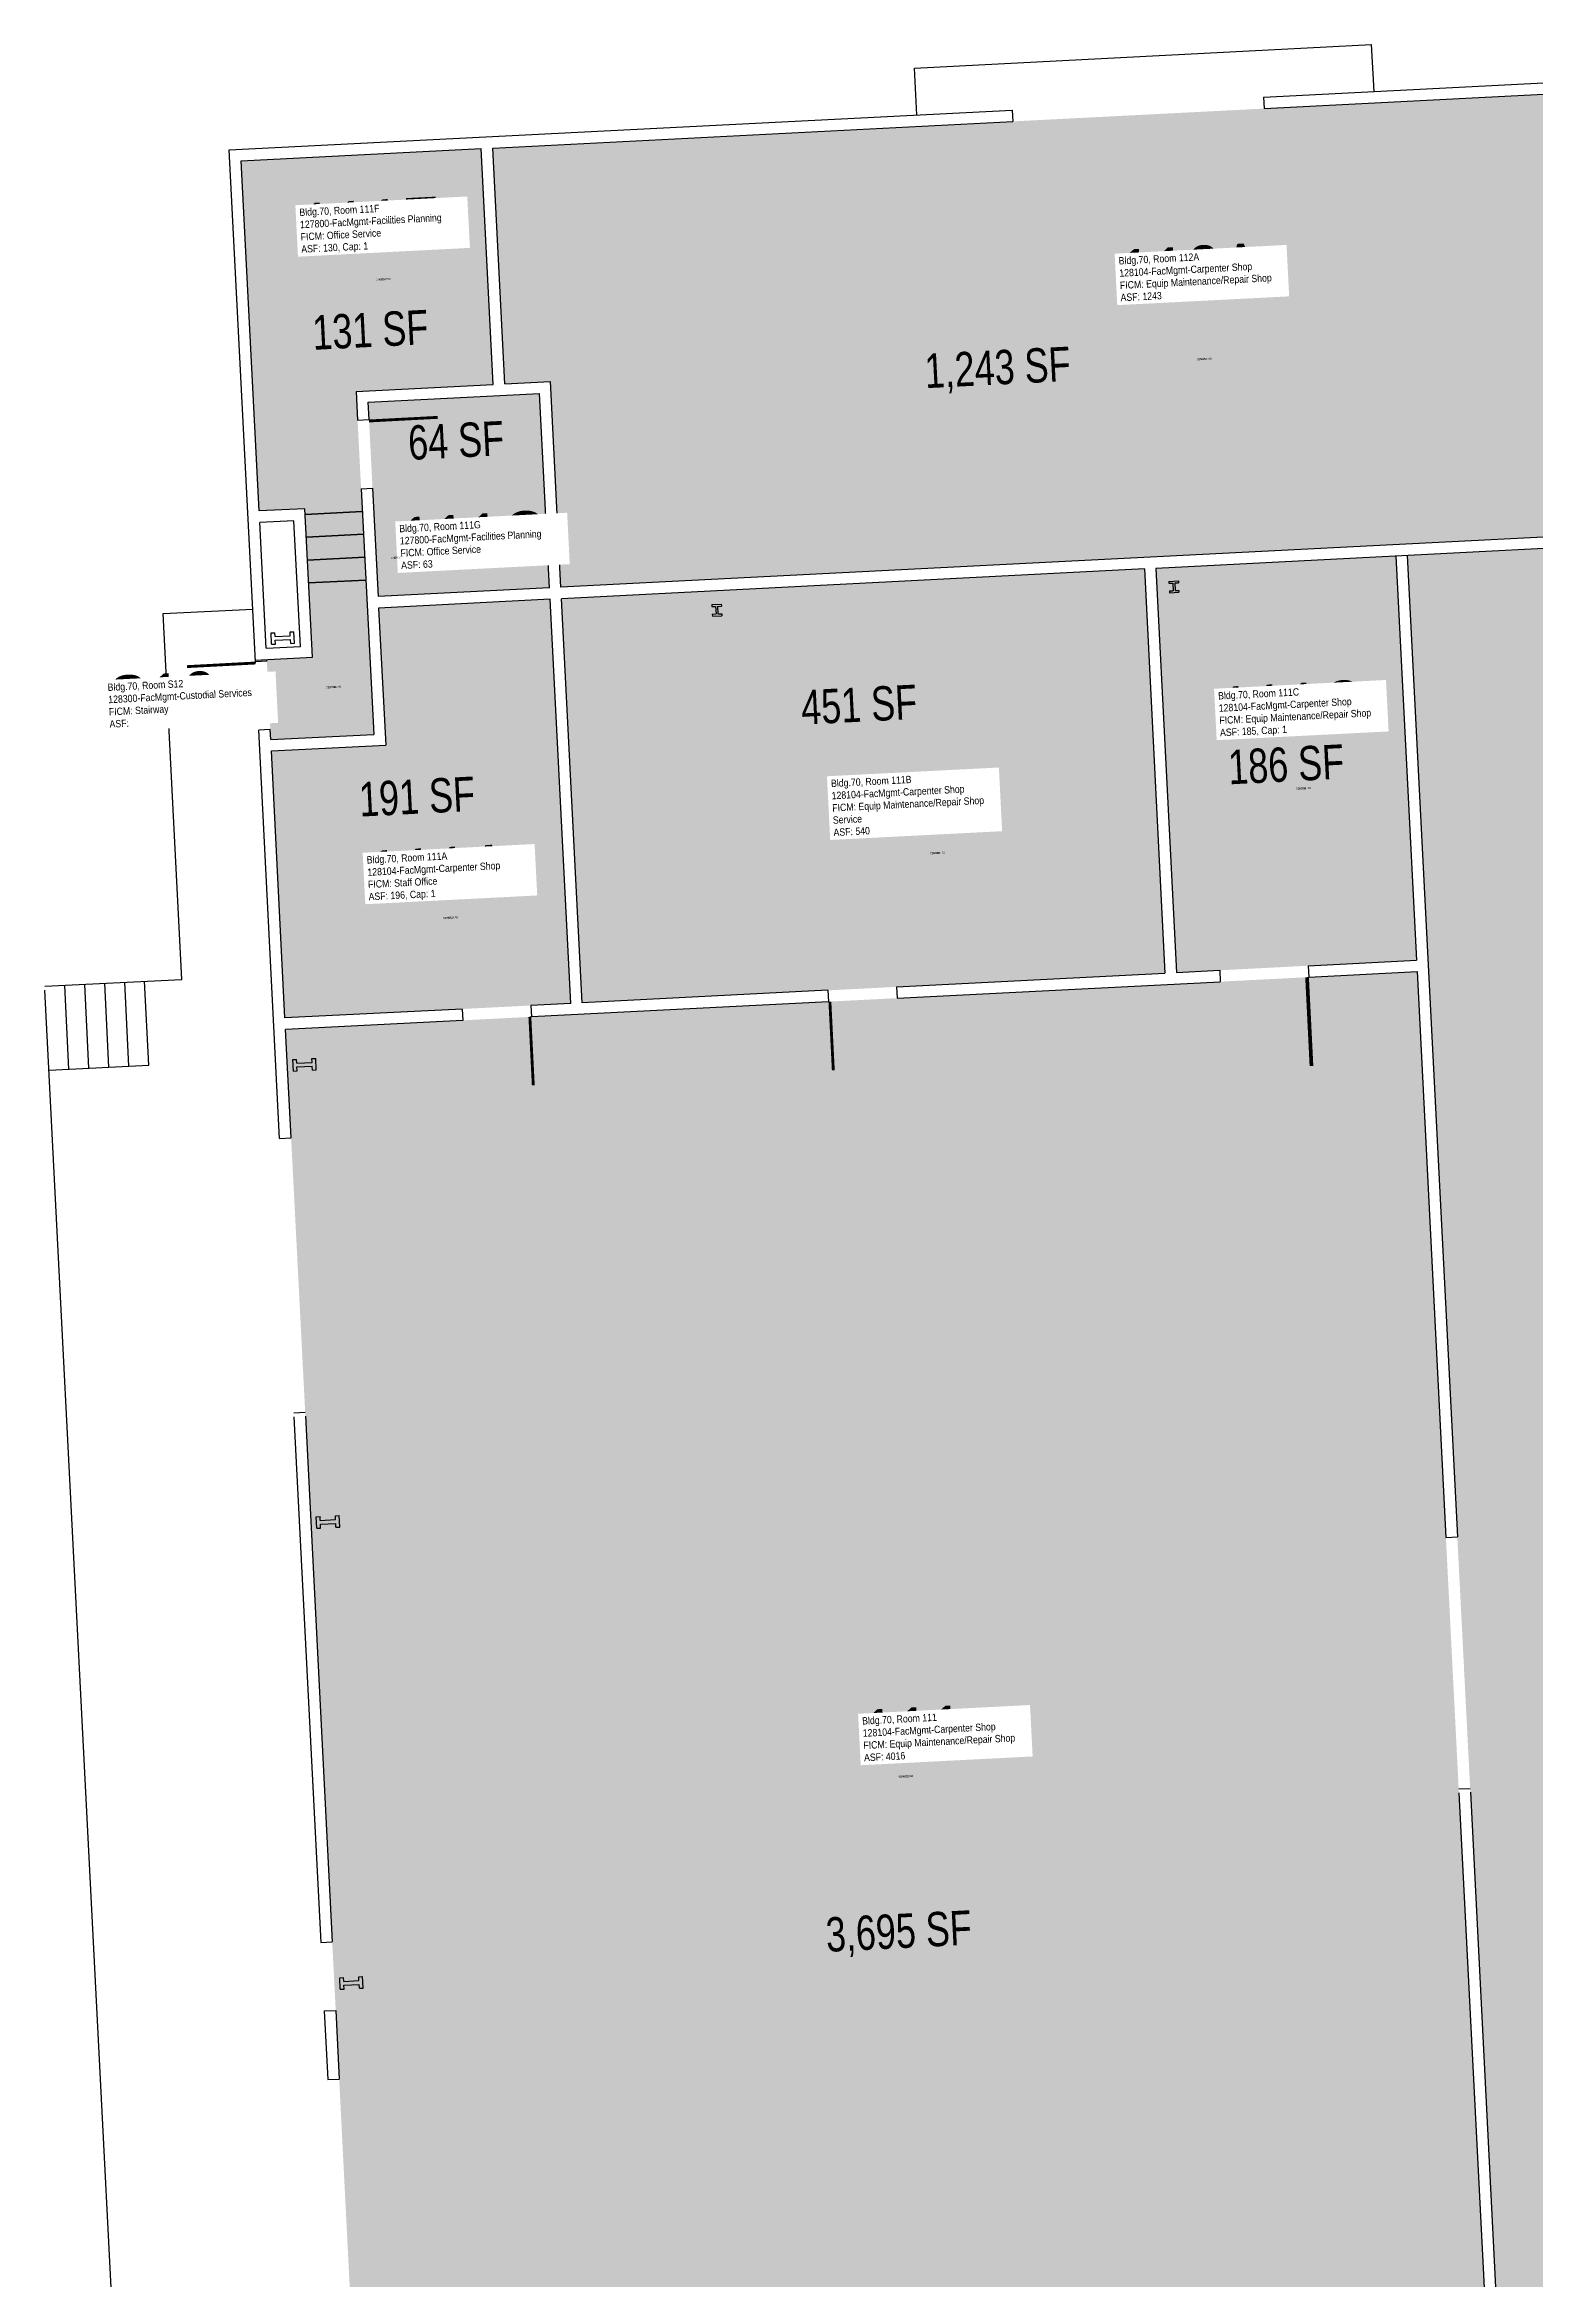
# Model space of a CAD drawing. Header units: inches. Extents: x 69217536 to 69218852, y 27687196 to 27690610.
# Drawn here: x 69217536 to 69218318, y 27689439 to 27690610 of the extents above; entities that cross this region are included whole.
import ezdxf
from ezdxf.enums import TextEntityAlignment as Align

# ---------------------------------------------------------------- set-up
doc = ezdxf.new("R2010")
doc.units = ezdxf.units.IN
doc.header["$LTSCALE"] = 50
doc.header["$MEASUREMENT"] = 0
for name, color, linetype in [('A-COLS', 5, 'CONTINUOUS'), ('A-DOOR', 2, 'CONTINUOUS'), ('A-FLOR', 3, 'CONTINUOUS'), ('A-IDEN-RNUM', 7, 'CONTINUOUS'), ('A-IDEN-SNUM', 4, 'CONTINUOUS'), ('A-IDEN-VNUM', 4, 'CONTINUOUS'), ('A-SITE', 3, 'CONTINUOUS'), ('A-WALL', 5, 'CONTINUOUS'), ('AREA-TEXT', 3, 'CONTINUOUS'), ('Rooms-Category-Color', 7, 'CONTINUOUS'), ('Rooms-College-Color', 7, 'CONTINUOUS'), ('Rooms-Department-Color', 7, 'CONTINUOUS'), ('Rooms-Division-Color', 7, 'CONTINUOUS'), ('Rooms-Information', 7, 'CONTINUOUS')]:
    doc.layers.add(name, color=color, linetype=linetype)
doc.styles.add('CP_AREA', font='arial.ttf', dxfattribs={"height": 15})
doc.styles.add('CP_ROOMSNUMBER', font='arial.ttf', dxfattribs={"height": 1})
doc.styles.add('CP_ROOMVNUMBER', font='arial.ttf', dxfattribs={"width": 0.85, "height": 0.075})

msp = doc.modelspace()

# ---------------------------------------------------------------- hatches: boundary and pattern name
at = {"layer": 'Rooms-Category-Color', "linetype": 'ByBlock', "true_color": 0xe3c5e1}
for points in [[(69218591.8, 27690598.1), (69217773.7, 27690556.4), (69217770.9, 27690556.2), (69217777.2, 27690432.5), (69217801.2, 27690433.8), (69217806.7, 27690325.9), (69218507.8, 27690361.7), (69218503, 27690454.6), (69218598.9, 27690459.5)], [(69218639.5, 27689664.4), (69218628.4, 27689881.1), (69218604, 27690360.6), (69218587.5, 27690359.8), (69218250.4, 27690342.6), (69218283.5, 27689694.2), (69218300.5, 27689361.7), (69218654, 27689379.7)], [(69218244.4, 27690342.2), (69218118.6, 27690335.8), (69218129.4, 27690123.9), (69218198.5, 27690127.5), (69218255.2, 27690130.4)], [(69217807, 27690319.9), (69217817.8, 27690108), (69217982.6, 27690116.4), (69218123.4, 27690123.6), (69218112.6, 27690335.5)], [(69218277.5, 27689693.9), (69218255.6, 27690124.4), (69218198.8, 27690121.5), (69217982.9, 27690110.5), (69217791.2, 27690100.7), (69217662.3, 27690094.1), (69217672.7, 27689891.4), (69217688.6, 27689579.8), (69217697.7, 27689400), (69217701.9, 27689319.1), (69217722.8, 27689320.2), (69217932.5, 27689330.9), (69217941.5, 27689331.3), (69217951.8, 27689130.6), (69218305.4, 27689148.6)]]:
    msp.add_hatch(color=254, dxfattribs=at).paths.add_polyline_path(points)
at = {"layer": 'Rooms-Category-Color', "linetype": 'ByBlock', "true_color": 0xfa9ba3}
for points in [[(69217764.9, 27690555.9), (69217639.1, 27690549.5), (69217648.5, 27690365.9), (69217702.4, 27690368.6), (69217701.9, 27690377.6), (69217699.3, 27690428.6), (69217771.2, 27690432.2)], [(69217795.5, 27690427.5), (69217705.6, 27690422.9), (69217707.9, 27690377.9), (69217710.8, 27690321), (69217800.7, 27690325.6)], [(69217662, 27690100.1), (69217811.8, 27690107.7), (69217801, 27690319.6), (69217711.1, 27690315), (69217714.8, 27690243.1), (69217654.9, 27690240.1)]]:
    msp.add_hatch(color=241, dxfattribs=at).paths.add_polyline_path(points)
at = {"layer": 'Rooms-Category-Color', "linetype": 'ByBlock', "true_color": 0xadadad}
msp.add_hatch(color=253, dxfattribs=at).paths.add_polyline_path([(69217702.4, 27690368.6), (69217672.4, 27690367.1), (69217676.4, 27690289.2), (69217652.4, 27690288), (69217652.5, 27690287.2), (69217654.6, 27690246.1), (69217705.5, 27690248.7), (69217708.5, 27690248.8)])
at = {"layer": 'Rooms-College-Color', "linetype": 'ByBlock', "true_color": 0x80bc67}
for points in [[(69218591.8, 27690598.1), (69217773.7, 27690556.4), (69217770.9, 27690556.2), (69217777.2, 27690432.5), (69217801.2, 27690433.8), (69217806.7, 27690325.9), (69218507.8, 27690361.7), (69218503, 27690454.6), (69218598.9, 27690459.5)], [(69217764.9, 27690555.9), (69217639.1, 27690549.5), (69217648.5, 27690365.9), (69217702.4, 27690368.6), (69217701.9, 27690377.6), (69217699.3, 27690428.6), (69217771.2, 27690432.2)], [(69217795.5, 27690427.5), (69217705.6, 27690422.9), (69217707.9, 27690377.9), (69217710.8, 27690321), (69217800.7, 27690325.6)], [(69218639.5, 27689664.4), (69218628.4, 27689881.1), (69218604, 27690360.6), (69218587.5, 27690359.8), (69218250.4, 27690342.6), (69218283.5, 27689694.2), (69218300.5, 27689361.7), (69218654, 27689379.7)], [(69218244.4, 27690342.2), (69218118.6, 27690335.8), (69218129.4, 27690123.9), (69218198.5, 27690127.5), (69218255.2, 27690130.4)], [(69217807, 27690319.9), (69217817.8, 27690108), (69217982.6, 27690116.4), (69218123.4, 27690123.6), (69218112.6, 27690335.5)], [(69217662, 27690100.1), (69217811.8, 27690107.7), (69217801, 27690319.6), (69217711.1, 27690315), (69217714.8, 27690243.1), (69217654.9, 27690240.1)], [(69218277.5, 27689693.9), (69218255.6, 27690124.4), (69218198.8, 27690121.5), (69217982.9, 27690110.5), (69217791.2, 27690100.7), (69217662.3, 27690094.1), (69217672.7, 27689891.4), (69217688.6, 27689579.8), (69217697.7, 27689400), (69217701.9, 27689319.1), (69217722.8, 27689320.2), (69217932.5, 27689330.9), (69217941.5, 27689331.3), (69217951.8, 27689130.6), (69218305.4, 27689148.6)]]:
    msp.add_hatch(color=83, dxfattribs=at).paths.add_polyline_path(points)
at = {"layer": 'Rooms-College-Color', "linetype": 'ByBlock', "true_color": 0xadadad}
msp.add_hatch(color=253, dxfattribs=at).paths.add_polyline_path([(69217702.4, 27690368.6), (69217672.4, 27690367.1), (69217676.4, 27690289.2), (69217652.4, 27690288), (69217652.5, 27690287.2), (69217654.6, 27690246.1), (69217705.5, 27690248.7), (69217708.5, 27690248.8)])
at = {"layer": 'Rooms-Department-Color', "linetype": 'ByBlock', "true_color": 0x80bc67}
for points in [[(69218591.8, 27690598.1), (69217773.7, 27690556.4), (69217770.9, 27690556.2), (69217777.2, 27690432.5), (69217801.2, 27690433.8), (69217806.7, 27690325.9), (69218507.8, 27690361.7), (69218503, 27690454.6), (69218598.9, 27690459.5)], [(69217764.9, 27690555.9), (69217639.1, 27690549.5), (69217648.5, 27690365.9), (69217702.4, 27690368.6), (69217701.9, 27690377.6), (69217699.3, 27690428.6), (69217771.2, 27690432.2)], [(69217795.5, 27690427.5), (69217705.6, 27690422.9), (69217707.9, 27690377.9), (69217710.8, 27690321), (69217800.7, 27690325.6)], [(69218639.5, 27689664.4), (69218628.4, 27689881.1), (69218604, 27690360.6), (69218587.5, 27690359.8), (69218250.4, 27690342.6), (69218283.5, 27689694.2), (69218300.5, 27689361.7), (69218654, 27689379.7)], [(69218244.4, 27690342.2), (69218118.6, 27690335.8), (69218129.4, 27690123.9), (69218198.5, 27690127.5), (69218255.2, 27690130.4)], [(69217807, 27690319.9), (69217817.8, 27690108), (69217982.6, 27690116.4), (69218123.4, 27690123.6), (69218112.6, 27690335.5)], [(69217662, 27690100.1), (69217811.8, 27690107.7), (69217801, 27690319.6), (69217711.1, 27690315), (69217714.8, 27690243.1), (69217654.9, 27690240.1)], [(69218277.5, 27689693.9), (69218255.6, 27690124.4), (69218198.8, 27690121.5), (69217982.9, 27690110.5), (69217791.2, 27690100.7), (69217662.3, 27690094.1), (69217672.7, 27689891.4), (69217688.6, 27689579.8), (69217697.7, 27689400), (69217701.9, 27689319.1), (69217722.8, 27689320.2), (69217932.5, 27689330.9), (69217941.5, 27689331.3), (69217951.8, 27689130.6), (69218305.4, 27689148.6)]]:
    msp.add_hatch(color=83, dxfattribs=at).paths.add_polyline_path(points)
at = {"layer": 'Rooms-Department-Color', "linetype": 'ByBlock', "true_color": 0xacacac}
msp.add_hatch(color=253, dxfattribs=at).paths.add_polyline_path([(69217702.4, 27690368.6), (69217672.4, 27690367.1), (69217676.4, 27690289.2), (69217652.4, 27690288), (69217652.5, 27690287.2), (69217654.6, 27690246.1), (69217705.5, 27690248.7), (69217708.5, 27690248.8)])
at = {"layer": 'Rooms-Division-Color', "linetype": 'ByBlock', "true_color": 0x80bc67}
for points in [[(69218591.8, 27690598.1), (69217773.7, 27690556.4), (69217770.9, 27690556.2), (69217777.2, 27690432.5), (69217801.2, 27690433.8), (69217806.7, 27690325.9), (69218507.8, 27690361.7), (69218503, 27690454.6), (69218598.9, 27690459.5)], [(69217764.9, 27690555.9), (69217639.1, 27690549.5), (69217648.5, 27690365.9), (69217702.4, 27690368.6), (69217701.9, 27690377.6), (69217699.3, 27690428.6), (69217771.2, 27690432.2)], [(69217795.5, 27690427.5), (69217705.6, 27690422.9), (69217707.9, 27690377.9), (69217710.8, 27690321), (69217800.7, 27690325.6)], [(69218639.5, 27689664.4), (69218628.4, 27689881.1), (69218604, 27690360.6), (69218587.5, 27690359.8), (69218250.4, 27690342.6), (69218283.5, 27689694.2), (69218300.5, 27689361.7), (69218654, 27689379.7)], [(69218244.4, 27690342.2), (69218118.6, 27690335.8), (69218129.4, 27690123.9), (69218198.5, 27690127.5), (69218255.2, 27690130.4)], [(69217807, 27690319.9), (69217817.8, 27690108), (69217982.6, 27690116.4), (69218123.4, 27690123.6), (69218112.6, 27690335.5)], [(69217662, 27690100.1), (69217811.8, 27690107.7), (69217801, 27690319.6), (69217711.1, 27690315), (69217714.8, 27690243.1), (69217654.9, 27690240.1)], [(69218277.5, 27689693.9), (69218255.6, 27690124.4), (69218198.8, 27690121.5), (69217982.9, 27690110.5), (69217791.2, 27690100.7), (69217662.3, 27690094.1), (69217672.7, 27689891.4), (69217688.6, 27689579.8), (69217697.7, 27689400), (69217701.9, 27689319.1), (69217722.8, 27689320.2), (69217932.5, 27689330.9), (69217941.5, 27689331.3), (69217951.8, 27689130.6), (69218305.4, 27689148.6)]]:
    msp.add_hatch(color=83, dxfattribs=at).paths.add_polyline_path(points)
at = {"layer": 'Rooms-Division-Color', "linetype": 'ByBlock', "true_color": 0xadadad}
msp.add_hatch(color=253, dxfattribs=at).paths.add_polyline_path([(69217702.4, 27690368.6), (69217672.4, 27690367.1), (69217676.4, 27690289.2), (69217652.4, 27690288), (69217652.5, 27690287.2), (69217654.6, 27690246.1), (69217705.5, 27690248.7), (69217708.5, 27690248.8)])

# ---------------------------------------------------------------- linework, layer by layer
at = {"layer": 'A-COLS'}
for p, q in [((69218125.4, 27690329), (69218130.4, 27690329.3)), ((69218125.4, 27690329), (69218125.5, 27690328)), ((69218125.5, 27690328), (69218127.5, 27690328.1)), ((69218127.5, 27690328.1), (69218127.7, 27690324.1)), ((69218128.5, 27690328.2), (69218130.5, 27690328.3)), ((69218128.5, 27690328.2), (69218128.7, 27690324.2)), ((69218130.4, 27690329.3), (69218130.5, 27690328.3)), ((69217885.8, 27690316.8), (69217890.7, 27690317)), ((69217885.8, 27690316.8), (69217885.8, 27690315.8)), ((69217885.8, 27690315.8), (69217887.8, 27690315.9)), ((69217887.8, 27690315.9), (69217888, 27690311.9)), ((69217888.8, 27690315.9), (69217890.8, 27690316)), ((69217888.8, 27690315.9), (69217889, 27690311.9)), ((69217890.7, 27690317), (69217890.8, 27690316)), ((69218125.7, 27690324), (69218127.7, 27690324.1)), ((69218125.7, 27690324), (69218125.7, 27690323)), ((69218125.7, 27690323), (69218130.7, 27690323.3)), ((69218128.7, 27690324.2), (69218130.7, 27690324.3)), ((69218130.7, 27690324.3), (69218130.7, 27690323.3)), ((69217654.7, 27690302), (69217656.7, 27690302.1)), ((69217655, 27690296), (69217654.7, 27690302)), ((69217656.8, 27690300.1), (69217656.7, 27690302.1)), ((69217664.7, 27690302.5), (69217666.7, 27690302.6)), ((69217664.8, 27690300.5), (69217664.7, 27690302.5)), ((69217667, 27690296.6), (69217666.7, 27690302.6)), ((69217886, 27690311.8), (69217888, 27690311.9)), ((69217886, 27690311.8), (69217886.1, 27690310.8)), ((69217886.1, 27690310.8), (69217891.1, 27690311)), ((69217889, 27690311.9), (69217891, 27690312)), ((69217891, 27690312), (69217891.1, 27690311)), ((69217655, 27690296), (69217657, 27690296.1)), ((69217656.8, 27690300.1), (69217664.8, 27690300.5)), ((69217656.9, 27690298.1), (69217664.9, 27690298.5)), ((69217657, 27690296.1), (69217656.9, 27690298.1)), ((69217665, 27690296.5), (69217664.9, 27690298.5)), ((69217665, 27690296.5), (69217667, 27690296.6)), ((69217676.1, 27690078.8), (69217678.1, 27690078.9)), ((69217676.2, 27690076.8), (69217676.1, 27690078.8)), ((69217678.4, 27690072.9), (69217678.1, 27690078.9)), ((69217666.1, 27690078.3), (69217668.1, 27690078.4)), ((69217666.4, 27690072.3), (69217666.1, 27690078.3)), ((69217666.4, 27690072.3), (69217668.4, 27690072.4)), ((69217668.2, 27690076.4), (69217668.1, 27690078.4)), ((69217668.2, 27690076.4), (69217676.2, 27690076.8)), ((69217668.3, 27690074.4), (69217676.3, 27690074.8)), ((69217668.4, 27690072.4), (69217668.3, 27690074.4)), ((69217676.4, 27690072.8), (69217676.3, 27690074.8)), ((69217676.4, 27690072.8), (69217678.4, 27690072.9)), ((69217678.4, 27689838.6), (69217680.4, 27689838.7)), ((69217678.7, 27689832.6), (69217678.4, 27689838.6)), ((69217678.7, 27689832.6), (69217680.7, 27689832.7)), ((69217680.5, 27689836.7), (69217680.4, 27689838.7)), ((69217680.5, 27689836.7), (69217688.5, 27689837.1)), ((69217680.6, 27689834.7), (69217688.6, 27689835.1)), ((69217680.7, 27689832.7), (69217680.6, 27689834.7)), ((69217688.4, 27689839.1), (69217690.4, 27689839.2)), ((69217688.5, 27689837.1), (69217688.4, 27689839.1)), ((69217688.7, 27689833.1), (69217688.6, 27689835.1)), ((69217688.7, 27689833.1), (69217690.7, 27689833.2)), ((69217690.7, 27689833.2), (69217690.4, 27689839.2)), ((69217690.7, 27689596.9), (69217692.7, 27689597)), ((69217691, 27689590.9), (69217690.7, 27689596.9)), ((69217691, 27689590.9), (69217693, 27689591)), ((69217692.8, 27689595), (69217692.7, 27689597)), ((69217692.8, 27689595), (69217700.8, 27689595.4)), ((69217692.9, 27689593), (69217700.9, 27689593.4)), ((69217693, 27689591), (69217692.9, 27689593)), ((69217700.7, 27689597.4), (69217702.7, 27689597.5)), ((69217700.8, 27689595.4), (69217700.7, 27689597.4)), ((69217701, 27689591.4), (69217700.9, 27689593.4)), ((69217701, 27689591.4), (69217703, 27689591.5)), ((69217703, 27689591.5), (69217702.7, 27689597.5))]:
    msp.add_line(p, q, dxfattribs=at)
at = {"layer": 'A-DOOR', "linetype": 'Continuous'}
for points in [[(69217706.1, 27690413.1, 1.5, 1.5, 0), (69217742.1, 27690415, 0, 0, 0), (69217742, 27690415.7, 0, 0, -0.414214), (69217707.9, 27690377.9, 0, 0, -0.414214)], [(69217646.5, 27690286.2, 1.5, 1.5, 0), (69217610.6, 27690284.3, 0, 0, 0), (69217610.5, 27690285.1, 0, 0, 0.414214), (69217648.3, 27690251, 0, 0, 0.414214)], [(69218197.9, 27690121.4, 1.94, 1.94, 0), (69218200.2, 27690075, 0, 0, 0), (69218201.2, 27690075, 0, 0, -0.414214), (69218152.4, 27690119.1, 0, 0, -0.414214)], [(69217947.7, 27690108.7, 1.5, 1.5, 0), (69217949.5, 27690072.7, 0, 0, 0), (69217948.8, 27690072.7, 0, 0, 0.414214), (69217982.9, 27690110.5, 0, 0, 0.414214)], [(69217790.4, 27690100.6, 1.5, 1.5, 0), (69217792.2, 27690064.7, 0, 0, 0), (69217793, 27690064.7, 0, 0, -0.414214), (69217755.2, 27690098.8, 0, 0, -0.414214)]]:
    msp.add_lwpolyline(points, format="xyseb", dxfattribs=at)
at = {"layer": 'A-FLOR'}
for p, q in [((69217672.6, 27690364.1), (69217702.5, 27690365.7)), ((69217702.5, 27690365.7), (69217672.6, 27690364.1)), ((69217673.2, 27690352.1), (69217703.1, 27690353.7)), ((69217703.1, 27690353.7), (69217673.2, 27690352.1)), ((69217673.8, 27690340.2), (69217703.8, 27690341.7)), ((69217703.8, 27690341.7), (69217673.8, 27690340.2)), ((69217674.4, 27690328.2), (69217704.4, 27690329.7)), ((69217704.4, 27690329.7), (69217674.4, 27690328.2))]:
    msp.add_line(p, q, dxfattribs=at)
at = {"layer": 'A-SITE'}
for p, q in [((69217992.1, 27690598.1), (69218231.7, 27690610.4)), ((69218233, 27690585.8), (69218231.7, 27690610.4)), ((69217993.3, 27690573.6), (69217992.1, 27690598.1)), ((69217598.1, 27690312.1), (69217645.1, 27690314.5)), ((69217607.9, 27690120.3), (69217598.1, 27690312.1)), ((69217536, 27690116.7), (69217607.9, 27690120.3)), ((69217577.7, 27689299.7), (69217536.1, 27690114.7)), ((69217548.7, 27690073.3), (69217546.5, 27690117.2)), ((69217559.2, 27690073.8), (69217557, 27690117.7)), ((69217569.7, 27690074.3), (69217567.5, 27690118.3)), ((69217580.2, 27690074.9), (69217578, 27690118.8)), ((69217590.7, 27690075.4), (69217588.4, 27690119.4)), ((69217538.3, 27690072.7), (69217590.7, 27690075.4))]:
    msp.add_line(p, q, dxfattribs=at)
at = {"layer": 'A-WALL'}
for p, q in [((69218175.1, 27690582.9), (69218597.5, 27690604.4)), ((69218175.4, 27690576.9), (69218591.8, 27690598.1)), ((69217632.8, 27690555.2), (69218043.2, 27690576.1)), ((69217770.9, 27690556.2), (69218043.6, 27690570.1)), ((69217646.5, 27690286.9), (69217632.8, 27690555.2)), ((69217639.1, 27690549.5), (69217764.9, 27690555.9)), ((69217648.5, 27690365.9), (69217639.1, 27690549.5)), ((69217771.2, 27690432.2), (69217764.9, 27690555.9)), ((69217777.2, 27690432.5), (69217770.9, 27690556.2)), ((69217699.3, 27690428.6), (69217771.2, 27690432.2)), ((69217777.2, 27690432.5), (69217801.2, 27690433.8)), ((69217806.7, 27690325.9), (69217801.2, 27690433.8)), ((69217699.3, 27690428.6), (69217700.1, 27690413.6)), ((69217705.6, 27690422.9), (69217795.5, 27690427.5)), ((69217706.1, 27690413.9), (69217705.6, 27690422.9)), ((69217800.7, 27690325.6), (69217795.5, 27690427.5)), ((69217701.9, 27690377.6), (69217708.5, 27690248.8)), ((69217707.9, 27690377.9), (69217710.8, 27690321)), ((69217672.4, 27690367.1), (69217648.5, 27690365.9)), ((69217666.7, 27690360.8), (69217648.8, 27690359.9)), ((69217652.1, 27690294), (69217648.8, 27690359.9)), ((69217670.1, 27690294.9), (69217666.7, 27690360.8)), ((69217676.4, 27690289.2), (69217672.4, 27690367.1)), ((69218507.8, 27690361.7), (69217806.7, 27690325.9)), ((69218535.1, 27690357.1), (69218118.6, 27690335.8)), ((69218244.4, 27690342.2), (69218255.2, 27690130.4)), ((69218250.4, 27690342.6), (69218276.7, 27689828.1)), ((69217800.7, 27690325.6), (69217710.8, 27690321)), ((69218112.6, 27690335.5), (69217807, 27690319.9)), ((69218112.6, 27690335.5), (69218123.4, 27690123.6)), ((69218118.6, 27690335.8), (69218129.4, 27690123.9)), ((69217801, 27690319.6), (69217711.1, 27690315)), ((69217711.1, 27690315), (69217714.8, 27690243.1)), ((69217811.8, 27690107.7), (69217801, 27690319.6)), ((69217817.8, 27690108), (69217807, 27690319.9)), ((69217652.1, 27690294), (69217670.1, 27690294.9)), ((69217646.4, 27690287.7), (69217676.4, 27690289.2)), ((69217646.5, 27690286.2), (69217646.5, 27690286.9)), ((69217652.5, 27690287.2), (69217652.4, 27690288)), ((69217659.2, 27690036.9), (69217648.3, 27690251)), ((69217654.6, 27690246.1), (69217654.3, 27690251.3)), ((69217654.6, 27690246.1), (69217708.5, 27690248.8)), ((69217654.9, 27690240.1), (69217714.8, 27690243.1)), ((69217662, 27690100.1), (69217654.9, 27690240.1)), ((69218198.5, 27690127.5), (69218255.2, 27690130.4)), ((69217946.6, 27690114.6), (69217817.8, 27690108)), ((69217982.6, 27690116.4), (69218123.4, 27690123.6)), ((69217982.9, 27690110.5), (69218152.4, 27690119.1)), ((69218129.4, 27690123.9), (69218152.1, 27690125.1)), ((69218197.9, 27690121.4), (69218198.8, 27690121.5)), ((69218198.8, 27690121.5), (69218255.6, 27690124.4)), ((69218255.6, 27690124.4), (69218270.7, 27689827.8)), ((69217754.9, 27690104.8), (69217662, 27690100.1)), ((69217811.8, 27690107.7), (69217790.9, 27690106.7)), ((69217947, 27690108.6), (69217791.2, 27690100.7)), ((69217755.2, 27690098.8), (69217662.3, 27690094.1)), ((69217665.2, 27690037.2), (69217662.3, 27690094.1)), ((69217791.2, 27690100.7), (69217790.4, 27690100.6)), ((69217666.7, 27689891), (69217680.8, 27689615.4)), ((69217672.7, 27689891.4), (69217686.7, 27689615.7)), ((69218277.5, 27689693.9), (69218302.9, 27689196.2)), ((69218283.5, 27689694.2), (69218300.5, 27689361.7)), ((69217682.6, 27689579.5), (69217684.4, 27689543.5)), ((69217688.6, 27689579.8), (69217690.4, 27689543.8))]:
    msp.add_line(p, q, dxfattribs=at)
at = {"layer": 'A-WALL', "linetype": 'Continuous'}
for p, q in [((69218175.1, 27690582.9), (69218175.4, 27690576.9)), ((69218043.2, 27690576.1), (69218043.6, 27690570.1)), ((69217700.1, 27690413.6), (69217706.1, 27690413.9)), ((69217701.9, 27690377.6), (69217707.9, 27690377.9)), ((69217652.5, 27690287.2), (69217646.5, 27690286.9)), ((69217654.3, 27690251.3), (69217648.3, 27690251)), ((69218198.5, 27690127.5), (69218198.8, 27690121.5)), ((69217946.6, 27690114.6), (69217947, 27690108.6)), ((69217982.6, 27690116.4), (69217982.9, 27690110.5)), ((69218152.1, 27690125.1), (69218152.4, 27690119.1)), ((69217754.9, 27690104.8), (69217755.2, 27690098.8)), ((69217790.9, 27690106.7), (69217791.2, 27690100.7)), ((69217659.2, 27690036.9), (69217665.2, 27690037.2)), ((69217666.6, 27689893), (69217672.6, 27689893.4)), ((69218270.7, 27689827.8), (69218276.7, 27689828.1)), ((69218277.4, 27689695.9), (69218283.4, 27689696.2)), ((69217680.8, 27689615.4), (69217686.7, 27689615.7)), ((69217682.6, 27689579.5), (69217688.6, 27689579.8)), ((69217684.4, 27689543.5), (69217690.4, 27689543.8))]:
    msp.add_line(p, q, dxfattribs=at)

# ---------------------------------------------------------------- texts
at = {"layer": 'A-IDEN-RNUM', "style": 'CP_ROOMSNUMBER', "width": 0.85}
for s, p in [('0111-F0', (69217709.8, 27690486.7)), ('0112-A0', (69218140.2, 27690444.9)), ('0111-G0', (69217717.5, 27690340.8)), ('0S12-00', (69217683.6, 27690272.9)), ('0111-C0', (69218192.2, 27690219.8)), ('0111-B0', (69218000.3, 27690185.9)), ('0111-A0', (69217744.9, 27690152)), ('0111-00', (69217983.8, 27689701.8))]:
    msp.add_text(s, height=1, rotation=2.9191, dxfattribs=at).set_placement(p)
at = {"layer": 'A-IDEN-SNUM', "style": 'CP_ROOMSNUMBER', "width": 0.85}
for s, p in [('07000111F0', (69217709.8, 27690486.7)), ('07000112A0', (69218140.2, 27690444.9)), ('07000111G0', (69217717.5, 27690340.8)), ('07000S1200', (69217683.6, 27690272.9)), ('07000111C0', (69218192.2, 27690219.8)), ('07000111B0', (69218000.3, 27690185.9)), ('07000111A0', (69217744.9, 27690152)), ('0700011100', (69217983.8, 27689701.8))]:
    msp.add_text(s, height=1, rotation=2.9191, dxfattribs=at).set_placement(p)
at = {"layer": 'A-IDEN-VNUM', "style": 'CP_ROOMVNUMBER', "width": 0.85}
for s, p in [('111F', (69217670.7, 27690500.1)), ('112A', (69218100.2, 27690475.8)), ('111G', (69217723, 27690335.4)), ('S12', (69217570.1, 27690252.2)), ('111C', (69218152.4, 27690246.6)), ('111B', (69217949.7, 27690195.4)), ('111A', (69217706, 27690160.6)), ('111', (69217965.7, 27689710.3))]:
    msp.add_text(s, height=27, rotation=2.9191, dxfattribs=at).set_placement(p)
at = {"layer": 'AREA-TEXT', "linetype": 'ByBlock', "style": 'CP_AREA', "width": 0.75}
for s, p in [('131 SF', (69217706.7, 27690460.9)), ('1,243 SF', (69218035.6, 27690441.2)), ('64 SF', (69217751.7, 27690402.9)), ('451 SF', (69217963, 27690264.4)), ('186 SF', (69218186.9, 27690233.1)), ('191 SF', (69217731.2, 27690216.2)), ('3,695 SF', (69217983.8, 27689621.4))]:
    msp.add_text(s, height=18, rotation=2.9191, dxfattribs=at).set_placement(p, align=Align.MIDDLE_CENTER)

# ---------------------------------------------------------------- next in the draw order: texts
at = {"layer": 'Rooms-Information', "linetype": 'ByBlock', "width": 86.4, "attachment_point": 7, "rotation": 2.9191, "style": 'CP_ROOMVNUMBER', "bg_fill": 3, "box_fill_scale": 1.5, "bg_fill_color": 256, "bg_fill_true_color": 13158600, "bg_fill_transparency": 0}
for s, insert, char_height in [('Bldg.70, Room 111F^M^J127800-FacMgmt-Facilities Planning^M^JFICM: Office Service^M^JASF: 130, Cap: 1', (69217670.7, 27690500.1), 3.857), ('Bldg.70, Room 112A^M^J128104-FacMgmt-Carpenter Shop^M^JFICM: Equip Maintenance/Repair Shop^M^JASF: 1243', (69218100.2, 27690475.8), 3.8571), ('Bldg.70, Room 111G^M^J127800-FacMgmt-Facilities Planning^M^JFICM: Office Service^M^JASF: 63', (69217723, 27690335.4), 3.857), ('Bldg.70, Room S12^M^J128300-FacMgmt-Custodial Services^M^JFICM: Stairway^M^JASF: ', (69217570.1, 27690252.2), 3.857), ('Bldg.70, Room 111C^M^J128104-FacMgmt-Carpenter Shop^M^JFICM: Equip Maintenance/Repair Shop^M^JASF: 185, Cap: 1', (69218152.4, 27690246.6), 3.8571), ('Bldg.70, Room 111B^M^J128104-FacMgmt-Carpenter Shop^M^JFICM: Equip Maintenance/Repair Shop Service^M^JASF: 540', (69217949.7, 27690195.4), 3.8571), ('Bldg.70, Room 111A^M^J128104-FacMgmt-Carpenter Shop^M^JFICM: Staff Office^M^JASF: 196, Cap: 1', (69217706, 27690160.6), 3.857), ('Bldg.70, Room 111^M^J128104-FacMgmt-Carpenter Shop^M^JFICM: Equip Maintenance/Repair Shop^M^JASF: 4016', (69217965.7, 27689710.3), 3.8571)]:
    msp.add_mtext(s, dxfattribs=dict(at, insert=insert, char_height=char_height))

doc.saveas('drawing.dxf')
